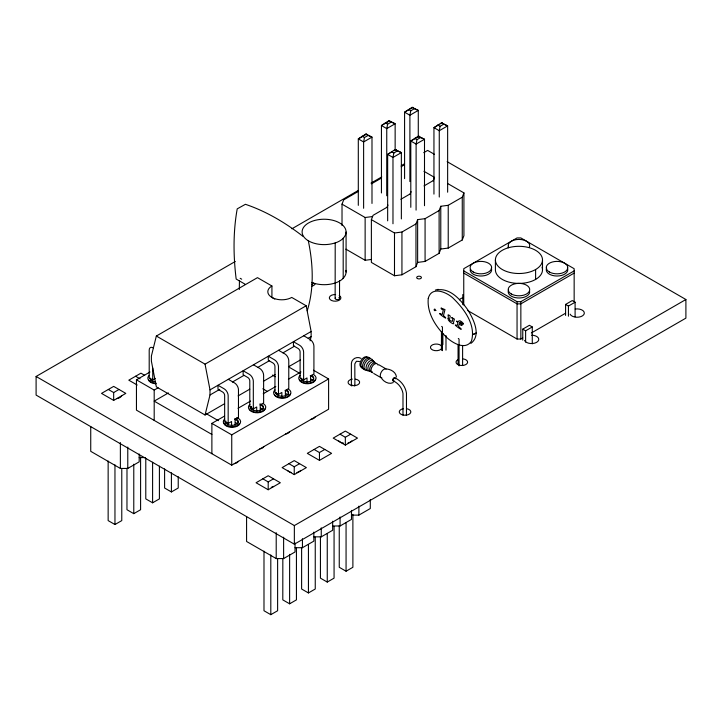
<?xml version="1.0" encoding="UTF-8"?>
<svg xmlns="http://www.w3.org/2000/svg" width="722" height="722" viewBox="0 0 722 722"><rect width="100%" height="100%" fill="white"/><g stroke="black" fill="none" stroke-linecap="round" stroke-linejoin="round"><path stroke-width="1.08" d="M126.991 468.334L126.964 509.732L133.778 513.667L140.591 509.732L140.591 456.9M282.834 558.467L282.798 599.874L289.621 603.809L296.435 599.874L296.435 548.169M386.721 195.752L386.757 128.597L387.615 124.184L391.306 122.054L395.142 123.76L395.142 150.799M416.08 210.111L416.116 144.084L416.973 139.662L420.664 137.532L424.5 139.247L424.5 205.707M441.449 349.367L441.449 331.551M441.674 350.332L441.683 332.174M458.064 364.592L458.064 344.484M441.665 326.407L442.451 327.066L442.442 350.666M458.28 338.465L459.066 339.123L459.066 365.892M239.307 289.504L239.442 280.515M371.992 203.442L371.992 137.126L368.157 135.411L364.475 137.541L363.617 141.963L363.617 208.279M401.36 218.928L401.36 152.604L397.515 150.898L393.833 153.028L392.976 157.45L392.976 223.766M418.282 137.379L418.282 110.394L414.446 108.688L410.764 110.818L409.897 115.24L409.897 181.556M447.64 192.205L447.64 125.881L443.804 124.175L440.122 126.305L439.265 130.718L439.265 197.043M274.757 299.061L271.923 297.428L271.923 285.993L257.474 277.645L156.34 336.037L151.394 356.036L151.394 361.135L156.34 386.866L205.057 414.988L224.506 403.76M205.057 414.988L210.003 394.979L210.003 389.88L205.057 364.159L156.34 336.037M310.09 340.802L311.137 336.596L311.137 331.497L306.182 305.767L291.733 297.428A14.007 8.086 0 0 1 271.923 297.428A14.007 8.086 0 0 1 271.923 285.993M442.839 333.374L442.884 344.62M307.22 310.767C314.341 288.069 313.059 263.611 308.267 240.588M342.02 225.544L342.02 204.164L343.681 199.868L357.715 191.763M447.55 183.451L463.921 192.9L462.261 197.205L448.227 205.301L440.781 206.266L439.111 210.562L425.077 218.667L417.632 219.632L417.632 262.402L415.971 266.698L401.937 274.802L394.492 275.759L371.379 262.42L371.379 219.65L373.048 215.346L387.073 207.25M386.938 207.584L387.94 205.003M410.087 194.218L411.089 191.646M415.971 266.698L415.971 223.928L417.632 219.632M433.227 180.861L434.229 178.28M417.632 262.402L425.077 261.436L439.111 253.332L440.781 249.036L440.781 206.266M440.781 249.036L448.227 248.07L462.261 239.975L463.921 235.679L463.921 192.9M366.677 134.048L358.302 138.895L363.617 141.963L371.992 137.126L365.819 134.066L358.302 138.895L358.302 205.355M388.896 121.224L381.442 125.529L386.757 128.597L395.142 123.76L388.968 120.7L381.442 125.529L381.442 192.973M412.966 107.325L404.582 112.172L409.897 115.24L418.282 110.394L412.109 107.343L404.582 112.172L404.582 178.632M390.006 153.019L387.66 154.373L392.976 157.45L401.36 152.604L395.178 149.544L387.66 154.373L387.66 220.842M419.184 136.178L410.8 141.016L416.116 144.084L424.5 139.247L418.327 136.187L410.8 141.016L410.8 207.331M436.296 126.296L433.949 127.65L439.265 130.718L447.64 125.881L441.467 122.821L433.949 127.65L433.949 194.119M470.861 343.428C481.655 335.369 473.479 319.377 468.1 310.289C461.114 300.523 450.79 287.861 437.415 289.847M390.864 152.523L392.587 151.53M394.311 150.528L396.044 149.535M437.153 125.799L438.877 124.807M440.6 123.805L442.324 122.812M447.144 161.665L685.9 299.513L685.9 318.131L294.35 544.189L36.1 395.087L36.1 376.469L235.291 261.472M291.923 228.775L358.32 190.437M371.018 183.108L381.757 176.908M401.288 165.636L404.221 163.939M423.742 152.667L427.65 150.411L434.473 154.346M371.505 183.803L380.864 178.397M401.197 166.656L404.004 165.04M400.863 199.281L410.222 193.884M424.013 185.924L433.362 180.518M108.327 389.465L113.67 392.551L119.004 389.465M313.465 370.196L328.6 378.942L328.6 409.248L231.744 465.167L136.449 410.15L136.449 379.835L150.005 372.001M371.379 219.65L394.492 232.989L401.937 232.033L415.971 223.928M113.67 400.394L125.799 393.391L113.67 386.387L101.531 393.391L113.67 400.394L113.67 392.551M153.163 347.842A5.605 3.231 60 0 0 149.201 350.125L149.201 377.859L152.73 379.898L155.266 378.427M136.449 379.835L154.192 390.079L158.064 387.84M205.057 364.159L306.182 305.767M168.406 392.921L154.192 401.134L211.88 434.436M210.003 389.88L311.137 331.497M210.003 394.979L219.732 389.366M232.367 382.064L244.036 375.332M257.655 367.471L269.324 360.738M282.934 352.877L294.603 346.136M308.222 338.275L311.137 336.596M238.116 395.9L249.785 389.167M263.395 381.306L275.064 374.565M288.683 366.704L300.352 359.971M90.737 426.567L90.737 451.331L120.375 468.443L127.776 468.443L139.184 461.854L139.184 453.976M211.88 453.696L211.88 423.381L224.47 416.116M238.034 408.291L250.624 401.017M263.214 393.752L275.804 386.478M288.394 379.212L300.984 371.938M228.17 423.453L228.17 395.719A5.605 3.231 60 0 0 224.217 388.86L217.999 385.268L217.999 389.338L222.665 392.037A2.798 1.615 60 0 1 224.65 395.466L224.65 421.422L228.17 423.453L231.563 421.504L231.563 425.962M253.323 408.932L253.323 381.198A5.605 3.231 60 0 0 249.361 374.339L243.143 370.747L243.143 374.817L247.817 377.516A2.798 1.615 60 0 1 249.794 380.945L249.794 406.901L253.323 408.932L256.707 406.982L256.707 411.441M278.475 394.42L278.475 366.677A5.605 3.231 60 0 0 274.513 359.818L268.295 356.226L268.295 360.296L272.97 362.995A2.798 1.615 60 0 1 274.947 366.424L274.947 392.38L278.475 394.42L281.86 392.461L281.86 396.919M303.619 379.898L303.619 352.155A5.605 3.231 60 0 0 299.657 345.296L293.439 341.714L293.439 345.784L298.114 348.482A2.798 1.615 60 0 1 300.099 351.912L300.099 377.859L303.619 379.898L307.003 377.94L307.003 382.398M211.88 423.381L231.744 434.852L328.6 378.942M108.147 461.024L108.147 520.598L114.96 524.533L121.774 520.598L121.774 468.777M145.781 458.407L145.781 498.875L152.595 502.81L159.409 498.875L159.409 466.204M164.598 468.858L164.598 488.009L171.412 491.944L178.226 488.009L178.226 476.764M463.75 270.903L517.051 301.67L520.851 301.67L574.152 270.903M574.152 273.096L520.851 303.872L517.051 303.872L463.75 273.096M522.755 340.134L522.755 329.142L529.416 325.297L532.276 326.949L532.276 343.825M565.588 315.406L565.588 304.422L572.248 300.569L575.1 302.22L575.1 316.85M522.755 329.142L525.616 330.793L532.276 326.949M565.588 304.422L568.44 306.065L575.1 302.22M288.908 463.686L294.242 466.764L299.576 463.686M340.008 434.175L345.342 437.261L350.684 434.175M262.862 478.821L268.196 481.908L273.53 478.821M314.115 449.445L319.449 452.532L324.783 449.445M467.63 310.505L517.051 339.033L520.851 339.033L522.755 337.932M531.32 332.986L565.588 313.213M294.242 474.616L306.372 467.612L294.242 460.609L282.112 467.612L294.242 474.616L294.242 466.764M345.342 445.104L357.48 438.101L345.342 431.097L333.212 438.101L345.342 445.104L345.342 437.261M268.196 489.751L280.326 482.747L268.196 475.744L256.066 482.747L268.196 489.751L268.196 481.908M319.449 460.374L331.578 453.371L319.449 446.367L307.319 453.371L319.449 460.374L319.449 452.532M36.1 376.469L294.35 525.571L685.9 299.513M246.581 516.708L246.581 541.473L276.21 558.575L283.62 558.575L295.027 551.987L295.027 542.989M295.027 547.709L302.437 547.709L313.844 541.13L313.844 532.123M313.844 536.852L321.254 536.852L332.661 530.264L332.661 521.257M332.661 525.986L340.071 525.986L351.479 519.398L351.479 510.391M351.479 515.12L358.888 515.12L370.296 508.532L370.296 499.534M263.99 551.166L263.99 610.74L270.804 614.675L277.618 610.74L277.618 558.918M301.615 547.42L301.615 589.008L308.438 592.942L315.252 589.008L315.252 537.186M320.433 536.464L320.433 578.141L327.256 582.076L334.069 578.141L334.069 526.437M339.25 525.688L339.25 567.284L346.064 571.219L352.887 567.284L352.887 514.335M393.255 382.579C389.266 384.573 384.627 382.218 382.028 379.032M435.402 290.063L438.209 289.332M342.02 204.164L365.133 217.502L372.579 216.546M345.874 249.153L365.133 260.281L371.514 259.451M139.184 457.577L145.537 457.577M387.037 369.023C391.342 369.547 396.116 372.353 396.423 377.092M361.027 358.365C357.083 356.09 351.659 358.717 351.388 363.374L351.388 385.431M359.484 361.496L356.406 361.262L354.818 363.906L354.881 385.431M241.699 279.206L240.146 278.304M441.467 122.821L443.804 124.175M412.109 107.343L414.446 108.688M437.785 124.951L440.122 126.305M408.426 109.464L410.764 110.818M418.327 136.187L420.664 137.532M388.968 120.7L391.306 122.054M414.636 138.317L416.973 139.662M385.277 122.83L387.615 124.184M395.178 149.544L397.515 150.898M365.819 134.066L368.157 135.411M391.495 151.674L393.833 153.028M423.967 171.304L434.563 177.422M362.137 136.196L364.475 137.541M245.047 284.17L236.166 279.044C233.296 255.759 233.071 232.006 237.213 208.866L245.417 204.299C266.409 211.384 285.677 222.908 303.123 236.455M378.797 364.736L386.369 369.104A5.054 2.915 -60 0 0 381.008 372.606A5.054 2.915 -60 0 0 382.055 378.093M394.853 377.832C400.981 380.593 405.439 386.541 406.468 393.156L406.468 415.213M393.075 380.828C398.354 383.084 402.037 388.012 402.984 393.4L402.984 415.213M373.743 373.491L381.315 377.859M303.736 335.766L309.955 339.358A5.605 3.231 60 0 1 313.917 346.217L313.917 373.951L310.532 375.909L310.532 381.487M278.593 350.287L284.811 353.87A5.605 3.231 60 0 1 288.773 360.738L288.773 388.472L285.38 390.421L285.38 395.999M289.784 367.588L300.208 373.599M272.411 375.07L275.299 376.731M253.44 364.8L259.658 368.391A5.605 3.231 60 0 1 263.62 375.25L263.62 402.993L260.236 404.943L260.236 411.639M262.799 388.779L267.6 391.55M228.296 379.321L234.515 382.913A5.605 3.231 60 0 1 238.468 389.772L238.468 417.506L235.083 419.464L235.083 425.041M144.662 375.323L140.934 373.166L128.796 380.169L137.198 385.025M205.896 413.471L218.396 420.691M135.592 376.252L140.041 378.815M574.152 301.67L574.152 268.701L520.851 237.935L517.051 237.935L463.75 268.701L463.75 304.973M568.44 306.065L568.44 316.191M542.502 259.911A23.555 13.601 0 0 1 507.178 271.689A23.555 13.601 0 0 1 507.178 248.133A23.555 13.601 0 0 1 542.502 259.911L542.502 269.802M535.607 269.532L535.607 279.423M525.616 330.793L525.616 342.048M520.851 301.67L520.851 339.033M517.051 301.67L517.051 339.033M495.4 259.911L495.4 269.802A23.555 13.601 0 0 0 521.266 283.34A23.555 13.601 0 0 0 542.051 267.149M462.802 294.531L462.802 304.657M462.603 345.387L462.603 365.567M462.261 197.205L462.261 239.975M448.227 205.301L448.227 248.07M445.988 335.577L445.988 350.152M439.111 210.562L439.111 253.332M425.077 218.667L425.077 261.436M401.937 232.033L401.937 274.802M394.492 232.989L394.492 275.759M365.133 217.502L365.133 260.281M358.888 506.122L358.888 515.12M346.082 232.015L346.082 272.041M346.064 522.773L346.064 571.219M340.071 516.979L340.071 525.986M339.539 280.714L339.539 298.376M335.143 298.367L335.207 242.953A21.615 12.482 0 0 0 343.194 238.341L343.194 278.367A21.615 12.482 0 0 1 335.207 282.988A21.985 12.698 0 0 1 311.552 282.383M327.256 533.748L327.256 582.076M321.254 527.845L321.254 536.852M308.438 544.505L308.438 592.942M303.484 379.249L303.484 381.487M302.437 538.711L302.437 547.709M294.35 525.571L294.35 544.189M289.621 554.352L289.621 603.809M283.62 537.195L283.62 558.575M278.331 393.77L278.331 395.999M276.21 532.692L276.21 558.575M270.804 554.965L270.804 614.675M253.187 408.291L253.187 410.52M231.744 434.852L231.744 465.167M228.035 422.812L228.035 425.041M171.412 472.838L171.412 491.944M154.192 390.079L154.192 420.394M152.73 368.003L152.73 379.898M152.586 379.249L152.586 381.487M152.595 462.251L152.595 502.81M133.778 464.21L133.778 513.667M127.776 447.053L127.776 468.443M120.375 442.55L120.375 468.443M114.96 464.833L114.96 524.533M273.62 486.375A7.238 4.179 0 0 1 271.255 487.278M300.668 470.392A7.238 4.179 0 0 1 296.85 472.504M291.345 472.504A7.238 4.179 0 0 1 287.527 470.392M355.35 379.113A5.785 3.339 0 0 1 358.59 384.257A5.785 3.339 0 0 1 349.114 384.257A5.785 3.339 0 0 1 352.354 379.113M406.54 408.67A5.785 3.339 0 0 1 409.789 413.814A5.785 3.339 0 0 1 400.304 413.814A5.785 3.339 0 0 1 403.544 408.67M531.527 335.198A7.238 4.179 0 0 1 538.738 339.015A7.238 4.179 0 0 1 532.782 343.492A7.238 4.179 0 0 1 524.533 340.459M339.205 295.506A5.785 3.339 0 0 1 337.86 300.803A5.785 3.339 0 0 1 329.449 298.538A5.785 3.339 0 0 1 335.631 294.54M315.108 283.954A5.785 3.339 0 0 1 311.949 286.111M441.819 348.239A5.785 3.339 0 0 1 432.911 350.107A5.785 3.339 0 0 1 432.911 344.638A5.785 3.339 0 0 1 441.819 346.506M463.325 358.924A5.785 3.339 0 0 1 467.071 363.563A5.785 3.339 0 0 1 458.506 364.89A5.785 3.339 0 0 1 457.73 359.791M238.314 461.295A5.785 3.339 0 0 1 234.217 463.659M263.909 446.521A5.785 3.339 0 0 1 259.821 448.876M289.504 431.738A5.785 3.339 0 0 1 285.416 434.102M315.108 416.964A5.785 3.339 0 0 1 311.011 419.32M121.702 395.71A7.238 4.179 0 0 1 116.585 398.661M351.858 440.835A7.238 4.179 0 0 1 348.049 442.947M343.419 443.118A7.238 4.179 0 0 1 338.726 440.835M459.427 299.783A7.238 4.179 0 0 1 463.244 297.681M575.226 309.034A7.238 4.179 0 0 1 584.089 311.985A7.238 4.179 0 0 1 578.972 317.102A7.238 4.179 0 0 1 570.1 314.151M392.831 380.62A1.742 1.011 -60 0 1 392.705 379.61M393.021 378.788A1.742 1.011 -60 0 1 393.896 377.868M372.29 371.866A5.054 2.915 -60 0 1 370.377 366.478A5.054 2.915 -60 0 1 376.306 363.5M372.814 372.76A5.054 2.915 -60 0 1 372.426 366.135A5.054 2.915 -60 0 1 378.057 365.088M364.258 368.563A6.39 3.682 -60 0 1 361.848 361.749A6.39 3.682 -60 0 1 369.339 357.986M364.8 369.736A6.489 3.745 -60 0 1 363.455 362.697A6.489 3.745 -60 0 1 370.341 358.193M361.975 367.363A5.83 3.366 -60 0 1 361.126 360.368A5.83 3.366 -60 0 1 367.606 357.616M394.293 380.945A1.742 1.011 -60 0 1 393.057 380.232A1.742 1.011 -60 0 1 394.293 378.093A1.742 1.011 -60 0 1 395.53 378.806M370.585 371.063A5.234 3.023 -60 0 1 368.608 365.476A5.234 3.023 -60 0 1 374.745 362.399M367.308 370.368A6.426 3.709 -60 0 1 365.278 362.769A6.426 3.709 -60 0 1 372.877 360.729M369.077 370.837A5.875 3.393 -60 0 1 367.218 363.888A5.875 3.393 -60 0 1 374.167 362.029M406.233 414.708A1.742 1.011 0 0 1 406.414 415.475M354.818 385.169A1.742 1.011 0 0 1 354.646 385.927M351.623 385.927A1.742 1.011 0 0 1 351.903 384.718M567.42 268.196A10.767 6.218 0 0 1 557.023 276.021A10.767 6.218 0 0 1 546.617 268.196M508.189 247.827A10.767 6.218 0 0 1 508.55 246.22M508.55 247.24A10.767 6.218 0 0 1 518.956 239.415A10.767 6.218 0 0 1 529.352 247.24M529.722 291.778A10.767 6.218 0 0 1 517.548 297.942A10.767 6.218 0 0 1 508.55 290.172M491.285 268.196A10.767 6.218 0 0 1 482.287 275.966A10.767 6.218 0 0 1 470.121 269.802M156.051 383.743A8.141 4.702 0 0 1 148.542 380.016M234.794 419.374A6.29 3.637 0 0 1 237.574 424.256M225.977 423.751A6.29 3.637 0 0 1 225.796 421.874M239.686 424.085A8.141 4.702 0 0 1 230.444 427.234A8.141 4.702 0 0 1 223.829 422.352M263.259 408.842A6.29 3.637 0 0 1 262.718 409.735M251.13 409.23A6.29 3.637 0 0 1 251.491 406.459M259.938 404.852A6.29 3.637 0 0 1 263.386 407.894M265.227 408.354A8.141 4.702 0 0 1 257.718 412.776A8.141 4.702 0 0 1 249.135 409.058M290.379 393.833A8.141 4.702 0 0 1 282.862 398.264A8.141 4.702 0 0 1 274.288 394.537M275.966 393.779A6.29 3.637 0 0 1 276.093 392.831M285.091 390.331A6.29 3.637 0 0 1 288.412 394.32M315.523 379.321A8.141 4.702 0 0 1 308.014 383.743A8.141 4.702 0 0 1 299.431 380.016M302.139 381.045A6.29 3.637 0 0 1 301.426 380.187M301.119 379.258A6.29 3.637 0 0 1 301.245 378.31M310.234 375.81A6.29 3.637 0 0 1 313.556 379.799M151.241 381.045A6.29 3.637 0 0 1 150.528 380.187M150.221 379.258A6.29 3.637 0 0 1 150.347 378.31M234.812 418.417A6.336 3.655 0 0 1 237.836 423.038A6.336 3.655 0 0 1 230.119 425.186A6.336 3.655 0 0 1 225.751 420.935M226.654 423.688A6.336 3.655 0 0 1 227.728 422.966M235.426 422.623A6.336 3.655 0 0 1 236.681 423.245M236.708 417.487A8.682 5.018 0 0 1 239.226 424.428A8.682 5.018 0 0 1 227.204 425.881A8.682 5.018 0 0 1 224.686 418.94M311.624 375.395A6.336 3.655 0 0 1 310.144 381.415A6.336 3.655 0 0 1 301.074 378.328M301.381 380.99A6.336 3.655 0 0 1 303.177 379.402M310.875 379.068A6.336 3.655 0 0 1 313.059 380.476M313.871 374.781A8.682 5.018 0 0 1 313.736 381.55A8.682 5.018 0 0 1 302.031 382.064A8.682 5.018 0 0 1 300.135 375.377M150.483 380.99A6.336 3.655 0 0 1 152.279 379.402M156.024 383.129A8.682 5.018 0 0 1 149.237 375.377M155.212 381.703A6.336 3.655 0 0 1 150.185 378.328M259.956 403.896A6.336 3.655 0 0 1 262.979 408.517A6.336 3.655 0 0 1 255.272 410.665A6.336 3.655 0 0 1 250.904 406.414M251.797 409.166A6.336 3.655 0 0 1 252.88 408.444M260.57 408.111A6.336 3.655 0 0 1 261.824 408.733M263.575 403.824A8.682 5.018 0 0 1 263.431 410.592A8.682 5.018 0 0 1 251.734 411.107A8.682 5.018 0 0 1 249.839 404.419M286.472 389.916A6.336 3.655 0 0 1 285 395.936A6.336 3.655 0 0 1 275.93 392.849M276.95 394.645A6.336 3.655 0 0 1 278.024 393.923M285.722 393.589A6.336 3.655 0 0 1 287.907 394.997M288.728 389.302A8.682 5.018 0 0 1 288.583 396.071A8.682 5.018 0 0 1 276.887 396.586A8.682 5.018 0 0 1 274.983 389.898M345.91 270.389A21.985 12.698 0 0 1 343.103 278.34M335.152 242.899A21.985 12.698 0 0 1 302.446 234.145A21.985 12.698 0 0 1 327.932 219.425A21.985 12.698 0 0 1 343.103 238.305M338.898 297.5A2.166 1.254 0 0 1 339.024 299.188A2.166 1.254 0 0 1 336.127 299.413A2.166 1.254 0 0 1 335.486 297.762M311.498 284.342A2.166 1.254 0 0 0 313.113 283.123A2.22 1.282 0 0 0 313.041 282.798M428.263 298.421C426.792 313.411 436.106 327.21 446.458 337.219C452.441 342.887 465.311 350.666 471.43 341.136C476.069 325.487 464.851 309.873 454.246 299.35C448.118 292.464 431.449 285.208 428.263 298.421M448.1 318.573C447.315 321.209 455.483 325.866 453.452 322.824L454.409 319.079L451.683 317.527L452.82 319.223L452.252 321.443L450.095 320.595L449.418 319.62L450.293 316.092C446.205 312.752 449.192 316.507 448.1 318.573M441.196 308.113L441.44 309.052L443.317 310.072L442.144 314.621C432.875 309.567 452.071 323.528 443.461 315.577L444.996 309.603L441.196 308.113M463.425 323.862C462.459 325.387 460.275 320.559 459.49 322.761C463.145 324.142 462.928 327.626 459.21 323.853L458.533 326.506C467.982 334.773 449.589 322.012 457.216 325.559L457.892 322.896L456.602 321.1L458.172 321.813C459.048 319.043 462.784 322.346 463.425 323.862M435.808 310.478C433.074 311.931 434.112 306.552 435.808 310.478M476.159 333.131L472.784 334.557L476.159 333.131M417.397 278.521A2.356 1.354 0 0 0 421.332 277.907A2.356 1.354 0 0 0 418.453 276.246A2.356 1.354 0 0 0 417.397 278.521M549.406 272.004A10.767 6.218 0 0 0 567.42 269.216A10.767 6.218 0 0 0 554.234 261.599A10.767 6.218 0 0 0 549.406 272.004M511.338 293.98A10.767 6.218 0 0 0 529.352 291.192A10.767 6.218 0 0 0 516.167 283.584A10.767 6.218 0 0 0 511.338 293.98M473.271 272.004A10.767 6.218 0 0 0 491.285 269.216A10.767 6.218 0 0 0 478.099 261.599A10.767 6.218 0 0 0 473.271 272.004"/></g></svg>
